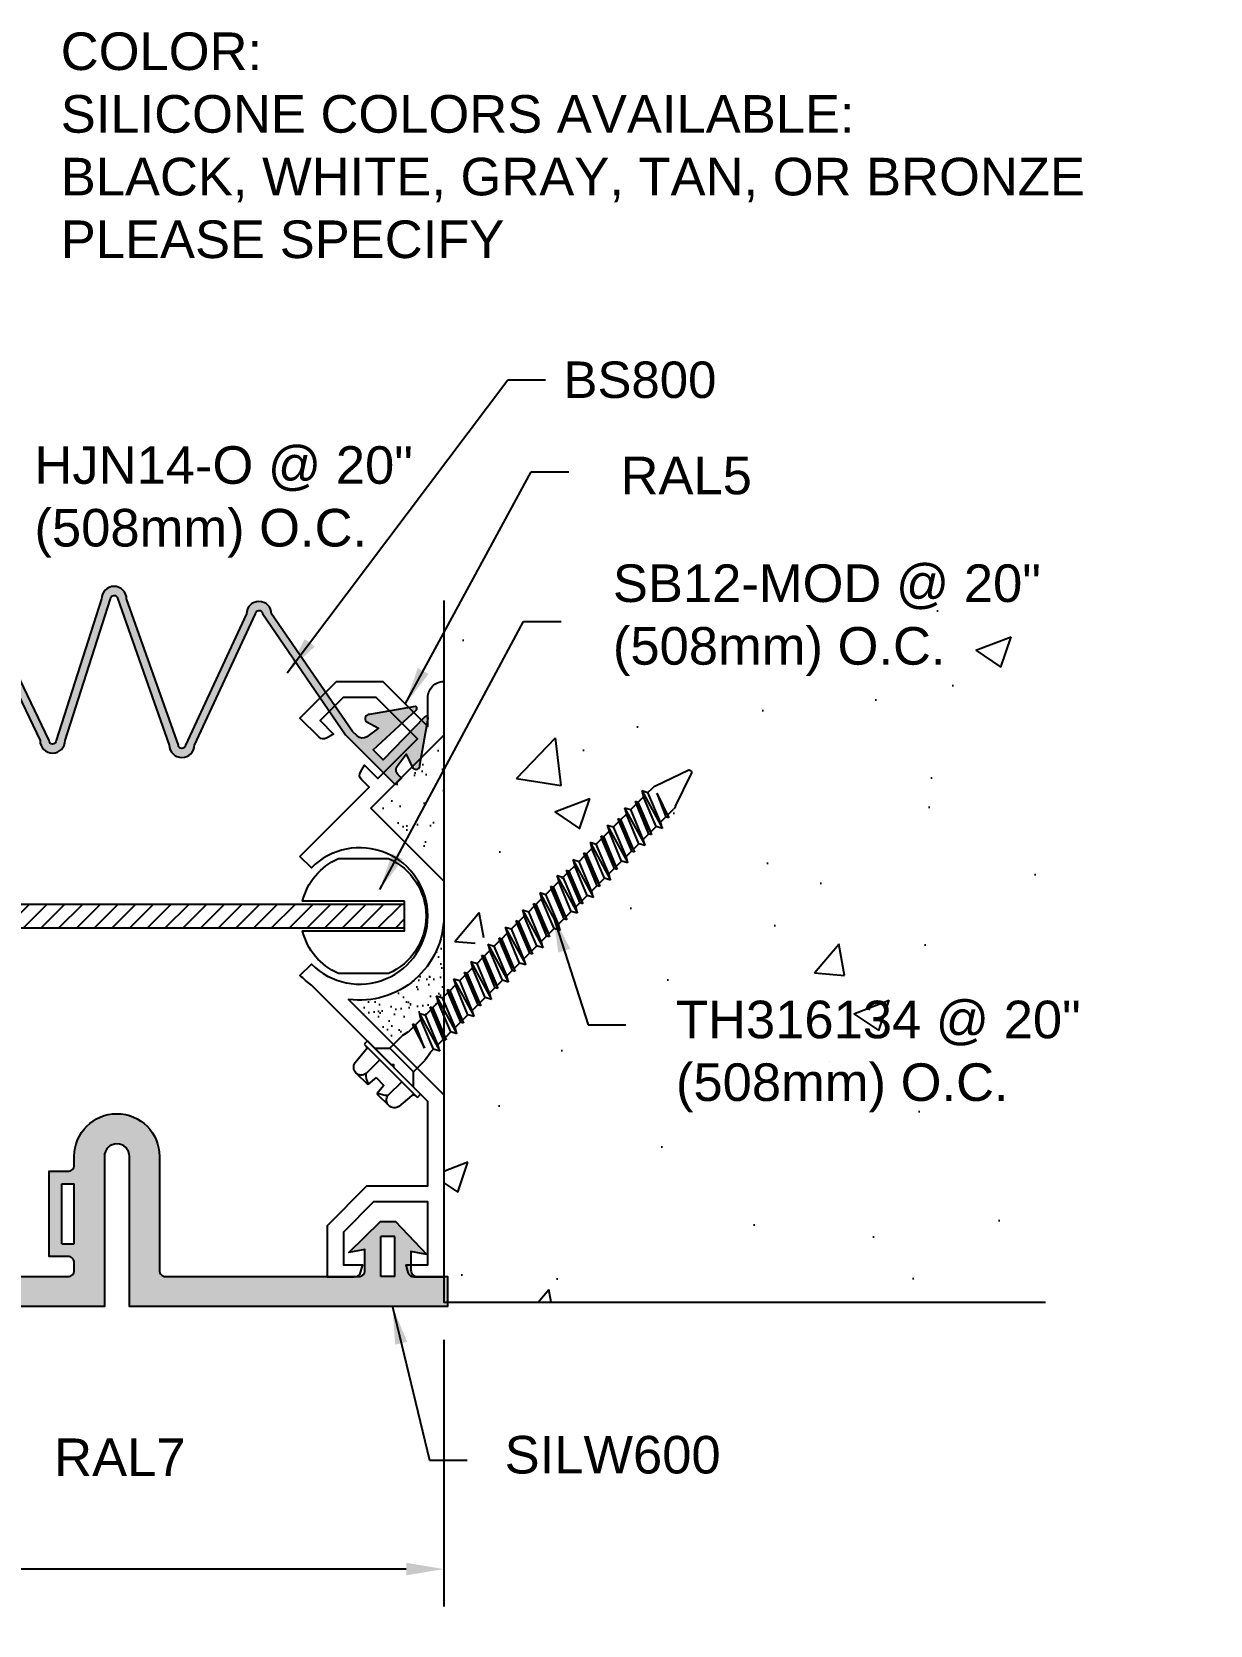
# Model space of a CAD drawing. Header units: inches. Extents: x 19.4 to 34.5, y 7.2 to 15.3.
# Drawn here: x 28.59 to 34.46, y 7.21 to 15.16 of the extents above; entities that cross this region are included whole.
import ezdxf

# ---------------------------------------------------------------- set-up
doc = ezdxf.new("R2010")
doc.units = ezdxf.units.IN
doc.header["$MEASUREMENT"] = 0
for name, color, linetype in [('Anchors', 4, 'Continuous'), ('Conditions', 1, 'Continuous'), ('Dimensions', 3, 'Continuous'), ('Fillers', 2, 'Continuous'), ('Metals', 7, 'Continuous'), ('Text', 2, 'Continuous')]:
    doc.layers.add(name, color=color, linetype=linetype)
doc.styles.add('Arial', font='arial.ttf')
doc.dimstyles.new('Arial', dxfattribs={"dimtxt": 0.1875, "dimasz": 0.1875, "dimexe": 0.1875, "dimexo": 0.1875, "dimgap": 0.1875, "dimtad": 0, "dimtih": 1, "dimtoh": 1, "dimdec": 4, "dimzin": 0, "dimdsep": 46, "dimlunit": 4, "dimtxsty": 'Arial', "dimcen": 0.1875, "dimadec": 0, "dimazin": 0, "dimtfac": 1, "dimtdec": 4, "dimtofl": 0, "dimtmove": 0, "dimatfit": 3, "dimfxl": 0, "dimfrac": 2, "dimtolj": 1, "dimtzin": 0, "dimarcsym": 0})

# ---------------------------------------------------------------- blocks, each defined once
blk = doc.blocks.new('SILW600')
h = blk.add_hatch(color=256)
h.paths.add_polyline_path([(6.4321, 4.9633), (6.4321, 5.0573), (6.5121, 5.0423), (6.3546, 5.2073), (6.2796, 5.2073), (6.1221, 5.0523), (6.2021, 5.0673), (6.2021, 4.9633, -0.414214), (6.1711, 4.9323), (5.2091, 4.9323, -0.414214), (5.1781, 4.9633), (5.1781, 5.0013, -0.414214), (5.2091, 5.0323), (5.3031, 5.0323), (5.3031, 5.4573), (5.2091, 5.4573, -0.414214), (5.1781, 5.4883), (5.1781, 5.5318, 1), (4.7531, 5.5318), (4.7531, 4.9633, -0.414214), (4.7221, 4.9323), (3.7601, 4.9323, -0.414214), (3.7291, 4.9633), (3.7291, 5.0673), (3.8091, 5.0523), (3.6516, 5.2073), (3.5766, 5.2073), (3.4191, 5.0423), (3.4991, 5.0573), (3.4991, 4.9633, -0.414214), (3.4681, 4.9323), (3.3171, 4.9323), (3.3171, 4.7823), (4.9031, 4.7823), (4.9031, 5.5318, -1), (5.0281, 5.5318), (5.0281, 4.7823), (7.6061, 4.7823), (7.6061, 5.5318, -1), (7.7311, 5.5318), (7.7311, 4.7823), (9.3171, 4.7823), (9.3171, 4.9323), (9.1661, 4.9323, -0.414214), (9.1351, 4.9633), (9.1351, 5.0573), (9.2151, 5.0423), (9.0576, 5.2073), (8.9826, 5.2073), (8.8251, 5.0523), (8.9051, 5.0673), (8.9051, 4.9633, -0.414214), (8.8741, 4.9323), (7.9121, 4.9323, -0.414214), (7.8811, 4.9633), (7.8811, 5.5318, 1), (7.4561, 5.5318), (7.4561, 5.4883, -0.414214), (7.4251, 5.4573), (7.3311, 5.4573), (7.3311, 5.0323), (7.4251, 5.0323, -0.414214), (7.4561, 5.0013), (7.4561, 4.9633, -0.414214), (7.4251, 4.9323), (6.4631, 4.9323, -0.414214)])
h.paths.add_polyline_path([(6.3521, 4.9323), (6.3521, 5.1323), (6.2821, 5.1323), (6.2821, 4.9323)], flags=17)
h.paths.add_polyline_path([(7.3936, 5.0948), (7.3936, 5.3948), (7.4561, 5.3948), (7.4561, 5.0948)], flags=16)
h.paths.add_polyline_path([(5.2406, 5.0948), (5.1781, 5.0948), (5.1781, 5.3948), (5.2406, 5.3948)], flags=16)
h.paths.add_polyline_path([(8.9851, 4.9323), (9.0551, 4.9323), (9.0551, 5.1323), (8.9851, 5.1323)], flags=17)
h.paths.add_polyline_path([(3.6491, 4.9323), (3.6491, 5.1323), (3.5791, 5.1323), (3.5791, 4.9323)], flags=17)
for p, q in [((5.1781, 5.0948), (5.1781, 5.3948)), ((5.2406, 5.3948), (5.1781, 5.3948)), ((5.2406, 5.0948), (5.2406, 5.3948)), ((7.3936, 5.0948), (7.3936, 5.3948)), ((7.3936, 5.3948), (7.4561, 5.3948)), ((7.4561, 5.0948), (7.4561, 5.3948)), ((3.5791, 4.9323), (3.5791, 5.1323)), ((3.5791, 5.1323), (3.6491, 5.1323)), ((3.6491, 4.9323), (3.6491, 5.1323)), ((5.2406, 5.0948), (5.1781, 5.0948)), ((6.2821, 4.9323), (6.2821, 5.1323)), ((6.3521, 5.1323), (6.2821, 5.1323)), ((6.3521, 4.9323), (6.3521, 5.1323)), ((7.3936, 5.0948), (7.4561, 5.0948)), ((8.9851, 4.9323), (8.9851, 5.1323)), ((9.0551, 5.1323), (8.9851, 5.1323)), ((9.0551, 4.9323), (9.0551, 5.1323)), ((3.5791, 4.9323), (3.6491, 4.9323)), ((6.3521, 4.9323), (6.2821, 4.9323)), ((9.0551, 4.9323), (8.9851, 4.9323))]:
    blk.add_line(p, q)
blk.add_lwpolyline([(3.7291, 4.9633, 0.414214), (3.7601, 4.9323), (4.7221, 4.9323, 0.414214), (4.7531, 4.9633), (4.7531, 5.5318, -1), (5.1781, 5.5318), (5.1781, 5.4883, 0.414214), (5.2091, 5.4573), (5.3031, 5.4573), (5.3031, 5.0323), (5.2091, 5.0323, 0.414214), (5.1781, 5.0013), (5.1781, 4.9633, 0.414214), (5.2091, 4.9323), (6.1711, 4.9323, 0.414214), (6.2021, 4.9633), (6.2021, 5.0673), (6.1221, 5.0523), (6.2796, 5.2073), (6.3546, 5.2073), (6.5121, 5.0423), (6.4321, 5.0573), (6.4321, 4.9633, 0.414214), (6.4631, 4.9323), (7.4251, 4.9323, 0.414214), (7.4561, 4.9633), (7.4561, 5.0013, 0.414214), (7.4251, 5.0323), (7.3311, 5.0323), (7.3311, 5.4573), (7.4251, 5.4573, 0.414214), (7.4561, 5.4883), (7.4561, 5.5318, -1), (7.8811, 5.5318), (7.8811, 4.9633, 0.414214), (7.9121, 4.9323), (8.8741, 4.9323, 0.414214), (8.9051, 4.9633), (8.9051, 5.0673), (8.8251, 5.0523), (8.9826, 5.2073), (9.0576, 5.2073), (9.2151, 5.0423), (9.1351, 5.0573), (9.1351, 4.9633, 0.414214), (9.1661, 4.9323), (9.3171, 4.9323), (9.3171, 4.7823), (7.7311, 4.7823), (7.7311, 5.5318, 1), (7.6061, 5.5318), (7.6061, 4.7823), (5.0281, 4.7823), (5.0281, 5.5318, 1), (4.9031, 5.5318), (4.9031, 4.7823), (3.3171, 4.7823), (3.3171, 4.9323), (3.4681, 4.9323, 0.414214), (3.4991, 4.9633), (3.4991, 5.0573), (3.4191, 5.0423), (3.5766, 5.2073), (3.6516, 5.2073), (3.8091, 5.0523), (3.7291, 5.0673)], format="xyb", close=True)
for p in [(5.273, 5.0323), (6.3171, 4.9323), (6.3171, 4.9323)]:
    blk.add_point(p)
blk = doc.blocks.new('Th316134')
for p, q in [((-0.0968, 1.8775), (-0.0272, 1.8775)), ((-0.0233, 1.8325), (-0.0272, 1.8775)), ((0.0232, 1.8325), (0.0272, 1.8775)), ((0.0272, 1.8775), (0.0967, 1.8775)), ((-0.1352, 1.779), (-0.129, 1.8501)), ((-0.0645, 1.7688), (-0.0645, 1.8501)), ((-0.0233, 1.8325), (0.0232, 1.8325)), ((0.0645, 1.7688), (0.0645, 1.8501)), ((0.1352, 1.779), (0.129, 1.8501)), ((-0.1568, 1.75), (-0.1568, 1.7688)), ((-0.1568, 1.7688), (0.1567, 1.7688)), ((-0.1568, 1.75), (0.1567, 1.75)), ((-0.1148, 1.75), (-0.0698, 1.705)), ((0.1148, 1.75), (0.0697, 1.705)), ((0.1567, 1.7688), (0.1567, 1.75)), ((-0.0698, 1.705), (-0.0698, 1.6379)), ((-0.0698, 1.705), (0.0697, 1.705)), ((0.0697, 1.705), (0.0697, 1.6379)), ((-0.0737, 1.5664), (0.0321, 1.6029)), ((-0.0687, 1.6283), (-0.0633, 1.6023)), ((-0.0623, 1.5726), (0.0321, 1.6029)), ((0.0321, 1.6029), (-0.0623, 1.5602)), ((0.0687, 1.6283), (0.0633, 1.6023)), ((-0.0863, 1.5156), (0.0862, 1.5664)), ((-0.0863, 1.5156), (-0.0623, 1.5285)), ((-0.0737, 1.5664), (-0.0623, 1.5726)), ((-0.0737, 1.5664), (-0.0623, 1.5602)), ((-0.0623, 1.5927), (-0.0623, 1.5726)), ((0.0623, 1.5793), (-0.0623, 1.5285)), ((-0.0623, 1.5602), (-0.0623, 1.5285)), ((0.0623, 1.5535), (-0.0623, 1.5027)), ((0.0623, 1.5927), (0.0623, 1.5793)), ((0.0862, 1.5664), (0.0623, 1.5793)), ((0.0862, 1.5664), (0.0623, 1.5535)), ((0.0623, 1.5535), (0.0623, 1.5218)), ((-0.0863, 1.5156), (-0.0623, 1.5027)), ((-0.0863, 1.4141), (0.0862, 1.4648)), ((-0.0737, 1.4648), (0.0737, 1.5156)), ((-0.0737, 1.4648), (-0.0623, 1.471)), ((-0.0737, 1.4648), (-0.0623, 1.4587)), ((-0.0623, 1.471), (0.0623, 1.5218)), ((0.0623, 1.5095), (-0.0623, 1.4587)), ((-0.0623, 1.5027), (-0.0623, 1.471)), ((0.0623, 1.4778), (-0.0623, 1.427)), ((0.0737, 1.5156), (0.0623, 1.5218)), ((0.0737, 1.5156), (0.0623, 1.5095)), ((0.0623, 1.5095), (0.0623, 1.4778)), ((0.0862, 1.4648), (0.0623, 1.4778)), ((0.0862, 1.4648), (0.0623, 1.4519)), ((-0.0863, 1.4141), (-0.0623, 1.427)), ((-0.0863, 1.4141), (-0.0623, 1.4011)), ((-0.0737, 1.3633), (0.0737, 1.4141)), ((-0.0623, 1.4587), (-0.0623, 1.427)), ((0.0623, 1.4519), (-0.0623, 1.4011)), ((-0.0623, 1.3694), (0.0623, 1.4202)), ((0.0623, 1.4079), (-0.0623, 1.3571)), ((-0.0623, 1.4011), (-0.0623, 1.3694)), ((0.0623, 1.4519), (0.0623, 1.4202)), ((0.0737, 1.4141), (0.0623, 1.4202)), ((0.0737, 1.4141), (0.0623, 1.4079)), ((0.0623, 1.4079), (0.0623, 1.3762)), ((-0.0863, 1.3125), (0.0862, 1.3633)), ((-0.0737, 1.3633), (-0.0623, 1.3694)), ((-0.0737, 1.3633), (-0.0623, 1.3571)), ((0.0623, 1.3762), (-0.0623, 1.3254)), ((-0.0623, 1.3571), (-0.0623, 1.3254)), ((0.0623, 1.3504), (-0.0623, 1.2996)), ((0.0862, 1.3633), (0.0623, 1.3762)), ((0.0862, 1.3633), (0.0623, 1.3504)), ((0.0623, 1.3504), (0.0623, 1.3187)), ((-0.0863, 1.3125), (-0.0623, 1.3254)), ((-0.0863, 1.3125), (-0.0623, 1.2996)), ((-0.0737, 1.2617), (0.0737, 1.3125)), ((-0.0737, 1.2617), (-0.0623, 1.2679)), ((-0.0623, 1.2679), (0.0623, 1.3187)), ((0.0623, 1.3063), (-0.0623, 1.2556)), ((-0.0623, 1.2996), (-0.0623, 1.2679)), ((0.0623, 1.2746), (-0.0623, 1.2239)), ((0.0737, 1.3125), (0.0623, 1.3187)), ((0.0737, 1.3125), (0.0623, 1.3063)), ((0.0623, 1.3063), (0.0623, 1.2746)), ((0.0862, 1.2617), (0.0623, 1.2746)), ((-0.0863, 1.2109), (0.0862, 1.2617)), ((-0.0863, 1.2109), (-0.0623, 1.2239)), ((-0.0863, 1.2109), (-0.0623, 1.198)), ((-0.0737, 1.2617), (-0.0623, 1.2556)), ((-0.0737, 1.1602), (0.0737, 1.2109)), ((-0.0623, 1.2556), (-0.0623, 1.2239)), ((0.0623, 1.2488), (-0.0623, 1.198)), ((-0.0623, 1.1663), (0.0623, 1.2171)), ((0.0623, 1.2048), (-0.0623, 1.154)), ((-0.0623, 1.198), (-0.0623, 1.1663)), ((0.0862, 1.2617), (0.0623, 1.2488)), ((0.0623, 1.2488), (0.0623, 1.2171)), ((0.0737, 1.2109), (0.0623, 1.2171)), ((0.0737, 1.2109), (0.0623, 1.2048)), ((0.0623, 1.2048), (0.0623, 1.1731)), ((-0.0863, 1.1094), (0.0862, 1.1602)), ((-0.0737, 1.1602), (-0.0623, 1.1663)), ((-0.0737, 1.1602), (-0.0623, 1.154)), ((0.0623, 1.1731), (-0.0623, 1.1223)), ((-0.0623, 1.154), (-0.0623, 1.1223)), ((0.0623, 1.1472), (-0.0623, 1.0965)), ((0.0862, 1.1602), (0.0623, 1.1731)), ((0.0862, 1.1602), (0.0623, 1.1472)), ((0.0623, 1.1472), (0.0623, 1.1155)), ((-0.0863, 1.1094), (-0.0623, 1.1223)), ((-0.0863, 1.1094), (-0.0623, 1.0965)), ((-0.0737, 1.0586), (0.0737, 1.1094)), ((-0.0737, 1.0586), (-0.0623, 1.0648)), ((-0.0623, 1.0648), (0.0623, 1.1155)), ((0.0623, 1.1032), (-0.0623, 1.0524)), ((-0.0623, 1.0965), (-0.0623, 1.0648)), ((0.0623, 1.0715), (-0.0623, 1.0207)), ((0.0737, 1.1094), (0.0623, 1.1155)), ((0.0737, 1.1094), (0.0623, 1.1032)), ((0.0623, 1.1032), (0.0623, 1.0715)), ((0.0862, 1.0586), (0.0623, 1.0715)), ((-0.0863, 1.0078), (0.0862, 1.0586)), ((-0.0863, 1.0078), (-0.0623, 1.0207)), ((-0.0863, 1.0078), (-0.0623, 0.9949)), ((-0.0737, 1.0586), (-0.0623, 1.0524)), ((-0.0737, 0.957), (0.0737, 1.0078)), ((-0.0623, 1.0524), (-0.0623, 1.0207)), ((0.0623, 1.0457), (-0.0623, 0.9949)), ((-0.0623, 0.9632), (0.0623, 1.014)), ((0.0623, 1.0016), (-0.0623, 0.9509)), ((0.0862, 1.0586), (0.0623, 1.0457)), ((0.0623, 1.0457), (0.0623, 1.014)), ((0.0737, 1.0078), (0.0623, 1.014)), ((0.0737, 1.0078), (0.0623, 1.0016)), ((0.0623, 1.0016), (0.0623, 0.97)), ((-0.0863, 0.9063), (0.0862, 0.957)), ((-0.0737, 0.957), (-0.0623, 0.9632)), ((-0.0737, 0.957), (-0.0623, 0.9509)), ((-0.0623, 0.9949), (-0.0623, 0.9632)), ((0.0623, 0.97), (-0.0623, 0.9192)), ((-0.0623, 0.9509), (-0.0623, 0.9192)), ((0.0623, 0.9441), (-0.0623, 0.8933)), ((0.0862, 0.957), (0.0623, 0.97)), ((0.0862, 0.957), (0.0623, 0.9441)), ((0.0623, 0.9441), (0.0623, 0.9124)), ((-0.0863, 0.9063), (-0.0623, 0.9192)), ((-0.0863, 0.9063), (-0.0623, 0.8933)), ((-0.0737, 0.8555), (0.0737, 0.9063)), ((-0.0623, 0.8616), (0.0623, 0.9124)), ((0.0623, 0.9001), (-0.0623, 0.8493)), ((-0.0623, 0.8933), (-0.0623, 0.8616)), ((0.0623, 0.8684), (-0.0623, 0.8176)), ((0.0737, 0.9063), (0.0623, 0.9124)), ((0.0737, 0.9063), (0.0623, 0.9001)), ((0.0623, 0.9001), (0.0623, 0.8684)), ((0.0862, 0.8555), (0.0623, 0.8684)), ((-0.0863, 0.8047), (0.0862, 0.8555)), ((-0.0863, 0.8047), (-0.0623, 0.8176)), ((-0.0863, 0.8047), (-0.0623, 0.7918)), ((-0.0737, 0.8555), (-0.0623, 0.8616)), ((-0.0737, 0.8555), (-0.0623, 0.8493)), ((-0.0737, 0.7539), (0.0737, 0.8047)), ((-0.0623, 0.8493), (-0.0623, 0.8176)), ((0.0623, 0.8425), (-0.0623, 0.7918)), ((-0.0623, 0.7601), (0.0623, 0.8109)), ((0.0623, 0.7985), (-0.0623, 0.7477)), ((0.0862, 0.8555), (0.0623, 0.8425)), ((0.0623, 0.8425), (0.0623, 0.8109)), ((0.0737, 0.8047), (0.0623, 0.8109)), ((0.0737, 0.8047), (0.0623, 0.7985)), ((0.0623, 0.7985), (0.0623, 0.7668)), ((-0.0863, 0.7031), (0.0862, 0.7539)), ((-0.0737, 0.7539), (-0.0623, 0.7601)), ((-0.0737, 0.7539), (-0.0623, 0.7477)), ((-0.0623, 0.7918), (-0.0623, 0.7601)), ((0.0623, 0.7668), (-0.0623, 0.716)), ((-0.0623, 0.7477), (-0.0623, 0.716)), ((0.0623, 0.741), (-0.0623, 0.6902)), ((0.0862, 0.7539), (0.0623, 0.7668)), ((0.0862, 0.7539), (0.0623, 0.741)), ((0.0623, 0.7488), (0.0623, 0.7171)), ((-0.0863, 0.7031), (-0.0623, 0.716)), ((-0.0863, 0.7031), (-0.0623, 0.6902)), ((-0.0737, 0.6602), (0.0737, 0.7109)), ((-0.0737, 0.6602), (-0.0623, 0.6663)), ((-0.0623, 0.6663), (0.0623, 0.7171)), ((0.0623, 0.7048), (-0.0623, 0.654)), ((-0.0623, 0.698), (-0.0623, 0.6663)), ((0.0623, 0.6731), (-0.0623, 0.6223)), ((0.0737, 0.7109), (0.0623, 0.7171)), ((0.0737, 0.7109), (0.0623, 0.7048)), ((0.0623, 0.7048), (0.0623, 0.6731)), ((0.0862, 0.6602), (0.0623, 0.6731)), ((-0.0863, 0.6094), (0.0862, 0.6602)), ((-0.0863, 0.6094), (-0.0623, 0.6223)), ((-0.0863, 0.6094), (-0.0623, 0.5965)), ((-0.0737, 0.6602), (-0.0623, 0.654)), ((-0.0737, 0.5586), (0.0737, 0.6094)), ((-0.0623, 0.654), (-0.0623, 0.6223)), ((0.0623, 0.6472), (-0.0623, 0.5965)), ((-0.0623, 0.5648), (0.0623, 0.6155)), ((0.0623, 0.6032), (-0.0623, 0.5524)), ((0.0862, 0.6602), (0.0623, 0.6472)), ((0.0623, 0.6472), (0.0623, 0.6155)), ((0.0737, 0.6094), (0.0623, 0.6155)), ((0.0737, 0.6094), (0.0623, 0.6032)), ((0.0623, 0.6032), (0.0623, 0.5715)), ((-0.0863, 0.5078), (0.0862, 0.5586)), ((-0.0737, 0.5586), (-0.0623, 0.5648)), ((-0.0737, 0.5586), (-0.0623, 0.5524)), ((-0.0623, 0.5965), (-0.0623, 0.5648)), ((0.0623, 0.5715), (-0.0623, 0.5207)), ((-0.0623, 0.5524), (-0.0623, 0.5207)), ((0.0623, 0.5457), (-0.0623, 0.4949)), ((0.0862, 0.5586), (0.0623, 0.5715)), ((0.0862, 0.5586), (0.0623, 0.5457)), ((0.0623, 0.5457), (0.0623, 0.514)), ((-0.0863, 0.5078), (-0.0623, 0.5207)), ((-0.0863, 0.5078), (-0.0623, 0.4949)), ((-0.0737, 0.457), (0.0737, 0.5078)), ((-0.0623, 0.4632), (0.0623, 0.514)), ((0.0623, 0.5016), (-0.0623, 0.4509)), ((-0.0623, 0.4949), (-0.0623, 0.4632)), ((0.0623, 0.47), (-0.0623, 0.4192)), ((0.0737, 0.5078), (0.0623, 0.514)), ((0.0737, 0.5078), (0.0623, 0.5016)), ((0.0623, 0.5016), (0.0623, 0.47)), ((0.0862, 0.457), (0.0623, 0.47)), ((-0.0863, 0.4063), (0.0862, 0.457)), ((-0.0863, 0.4063), (-0.0623, 0.4192)), ((-0.0863, 0.4063), (-0.0623, 0.3933)), ((-0.0737, 0.457), (-0.0623, 0.4632)), ((-0.0737, 0.457), (-0.0623, 0.4509)), ((-0.0737, 0.3555), (0.0737, 0.4063)), ((-0.0623, 0.4509), (-0.0623, 0.4192)), ((0.0623, 0.4441), (-0.0623, 0.3933)), ((-0.0623, 0.3616), (0.0623, 0.4124)), ((0.0623, 0.4001), (-0.0623, 0.3493)), ((0.0862, 0.457), (0.0623, 0.4441)), ((0.0623, 0.4441), (0.0623, 0.4124)), ((0.0737, 0.4063), (0.0623, 0.4124)), ((0.0737, 0.4063), (0.0623, 0.4001)), ((0.0623, 0.4001), (0.0623, 0.3684)), ((-0.0863, 0.3047), (0.0862, 0.3555)), ((-0.0737, 0.3555), (-0.0623, 0.3616)), ((-0.0737, 0.3555), (-0.0623, 0.3493)), ((-0.0623, 0.3933), (-0.0623, 0.3616)), ((0.0623, 0.3684), (-0.0623, 0.3176)), ((-0.0623, 0.3493), (-0.0623, 0.3176)), ((0.0623, 0.3425), (-0.0623, 0.2918)), ((0.0862, 0.3555), (0.0623, 0.3684)), ((0.0862, 0.3555), (0.0623, 0.3425)), ((0.0623, 0.3425), (0.0623, 0.3109)), ((-0.0863, 0.3047), (-0.0623, 0.3176)), ((-0.0863, 0.3047), (-0.0623, 0.2918)), ((-0.0737, 0.2539), (0.0737, 0.3047)), ((-0.0623, 0.2601), (0.0623, 0.3109)), ((0.0623, 0.2985), (-0.0623, 0.2477)), ((-0.0623, 0.2918), (-0.0623, 0.2601)), ((0.0623, 0.2668), (-0.0623, 0.216)), ((0.0737, 0.3047), (0.0623, 0.3109)), ((0.0737, 0.3047), (0.0623, 0.2985)), ((0.0623, 0.2985), (0.0623, 0.2668)), ((0.0862, 0.2539), (0.0623, 0.2668)), ((-0.0863, 0.2031), (0.0862, 0.2539)), ((-0.0863, 0.2031), (-0.0623, 0.216)), ((-0.0863, 0.2031), (-0.0623, 0.1902)), ((-0.0737, 0.2539), (-0.0623, 0.2601)), ((-0.0737, 0.2539), (-0.0623, 0.2477)), ((-0.0623, 0.2477), (-0.0623, 0.216)), ((0.0623, 0.241), (-0.0623, 0.1902)), ((-0.0335, 0.1662), (0.0623, 0.2093)), ((-0.0335, 0.1662), (0.0737, 0.2031)), ((0.0862, 0.2539), (0.0623, 0.241)), ((0.0623, 0.241), (0.0623, 0.2093)), ((0.0737, 0.2031), (0.0623, 0.2093)), ((0.0737, 0.2031), (0.0623, 0.197)), ((-0.0623, 0.1902), (-0.0623, 0.1643)), ((-0.0596, 0.149), (-0.0096, 0.0062)), ((0.0623, 0.197), (-0.0335, 0.1662)), ((0.0596, 0.149), (0.0096, 0.0062)), ((0.0623, 0.197), (0.0623, 0.1643))]:
    blk.add_line(p, q)
for centre, radius, start, end in [((-0.0968, 1.8448), 0.0327, 9.28497, 170.71503), ((0, 1.7879), 0.0896, 107.42152, 136.04074), ((0, 1.7879), 0.0896, 43.95926, 72.57848), ((0.0967, 1.8448), 0.0327, 9.28497, 170.71503), ((-0.1464, 1.78), 0.0112, 270, 355), ((0.1464, 1.78), 0.0112, 185, 270), ((-0.0233, 1.6379), 0.0465, 180, 191.9357), ((-0.1088, 1.5927), 0.0465, 0, 11.9357), ((0.1088, 1.5927), 0.0465, 168.0643, 180), ((0.0232, 1.6379), 0.0465, 348.0643, 0), ((-0.0158, 0.1643), 0.0465, 180, 199.30575), ((0.0158, 0.1643), 0.0465, 340.69425, 0), ((0, 0.0106), 0.0106, 204.10008, 335.89992)]:
    blk.add_arc(centre, radius, start, end)
blk = doc.blocks.new('*D13')
at = {"layer": 'Defpoints', "color": 0}
for p in [(24.643, 8.8248), (30.643, 8.8248), (24.643, 7.4944)]:
    blk.add_point(p, dxfattribs=at)
at = {"layer": 'Dimensions', "color": 0, "lineweight": -2}
for p, q in [((24.643, 8.6373), (24.643, 7.3069)), ((30.643, 8.6373), (30.643, 7.3069)), ((24.8305, 7.4944), (26.9182, 7.4944)), ((30.4555, 7.4944), (28.3679, 7.4944))]:
    blk.add_line(p, q, dxfattribs=at)
at = {"layer": 'Dimensions', "color": 0}
for points in [[(24.8305, 7.5256), (24.8305, 7.4631), (24.643, 7.4944)], [(30.4555, 7.5256), (30.4555, 7.4631), (30.643, 7.4944)]]:
    blk.add_solid(points, dxfattribs=at)
at = {"layer": 'Dimensions', "color": 0, "insert": (27.643, 7.4944), "char_height": 0.1875, "attachment_point": 5, "style": 'Arial'}
blk.add_mtext('\\A1;6"\\P [152mm]', dxfattribs=at)
blk = doc.blocks.new('RAL5')
blk.add_lwpolyline([(0.7175, 2.0978), (0.3724, 2.4429), (0.411, 2.4815, 0.339454), (0.416, 2.5189), (0.3958, 2.5539), (0.3286, 2.4867), (0.1314, 2.6839), (0.3376, 2.89), (0.5023, 2.89), (0.6171, 2.7752), (0.5499, 2.708), (0.5849, 2.6878, 0.339454), (0.6223, 2.6928), (0.7175, 2.788), (0.5355, 2.97), (0.3044, 2.97), (0.08, 2.7456), (0.08, 2.8905, 0.414214), (0.0005, 2.97), (0, 2.97), (0, 2.7022), (0.3634, 2.3388), (0, 1.9755), (0, 1.7977, 0.450829), (0.4753, 1.385), (0, 0.9098), (0, 0), (0.1476, 0, 0.339454), (0.1775, 0.023), (0.188, 0.062), (0.08, 0.062), (0.08, 0.375), (0.3503, 0.375), (0.501, 0.2243), (0.501, 0.062), (0.406, 0.062), (0.4165, 0.023, 0.339454), (0.4464, 0), (0.581, 0), (0.581, 0.2575), (0.3835, 0.455), (0.08, 0.455), (0.08, 0.8766), (0.2486, 1.0452), (0.2486, 1.0594), (0.2628, 1.0594), (0.6603, 1.4569, 0.044547), (0.7175, 1.5049), (0.6608, 1.5614, -2.420133), (0.6608, 2.0414), (0.7175, 2.0978)], format="xyb")
blk = doc.blocks.new('SB12')
h = blk.add_hatch()
h.set_pattern_fill('ANSI31', color=256, scale=0.5, style=0)
h.paths.add_polyline_path([(4.0046, 6.7681), (4.0046, 6.6481), (5.7388, 6.6481), (5.7388, 6.6781), (5.7676, 6.6972), (5.71, 6.719), (5.7388, 6.7381), (5.7388, 6.7681)])
h.paths.add_polyline_path([(5.8088, 6.7681), (5.8088, 6.7381), (5.78, 6.719), (5.8376, 6.6972), (5.8088, 6.6781), (5.8088, 6.6481), (6.8258, 6.6481), (6.8258, 6.6781), (6.8546, 6.6972), (6.797, 6.719), (6.8258, 6.7381), (6.8258, 6.7681)])
h.paths.add_polyline_path([(6.8958, 6.7681), (6.8958, 6.7381), (6.867, 6.719), (6.9246, 6.6972), (6.8958, 6.6781), (6.8958, 6.6481), (9.1208, 6.6481), (9.1208, 6.7681)])
for p, q in [((5.7388, 6.8381), (5.7388, 6.7381)), ((5.8088, 6.8381), (5.8088, 6.7381)), ((6.8258, 6.8381), (6.8258, 6.7381)), ((6.8958, 6.8381), (6.8958, 6.7381)), ((5.7388, 6.7381), (5.71, 6.719)), ((5.7676, 6.6972), (5.71, 6.719)), ((5.7388, 6.6781), (5.7676, 6.6972)), ((5.7388, 6.6781), (5.7388, 6.5781)), ((5.8088, 6.7381), (5.78, 6.719)), ((5.8376, 6.6972), (5.78, 6.719)), ((5.8088, 6.6781), (5.8376, 6.6972)), ((5.8088, 6.6781), (5.8088, 6.5781)), ((6.8258, 6.7381), (6.797, 6.719)), ((6.8546, 6.6972), (6.797, 6.719)), ((6.8258, 6.6781), (6.8546, 6.6972)), ((6.8258, 6.6781), (6.8258, 6.5781)), ((6.8958, 6.7381), (6.867, 6.719)), ((6.9246, 6.6972), (6.867, 6.719)), ((6.8958, 6.6781), (6.9246, 6.6972)), ((6.8958, 6.6781), (6.8958, 6.5781))]:
    blk.add_line(p, q)
for points in [[(4.0456, 6.7824, 0.233897), (3.8671, 6.9945), (3.6171, 6.9945, 0.654654), (3.6171, 6.4217), (3.8671, 6.4217, 0.233897), (4.0456, 6.6337), (4.0046, 6.6481), (4.0046, 6.7681)], [(9.1208, 6.7824), (8.6126, 6.7824, -0.233897), (8.7911, 6.9945), (9.0411, 6.9945, -0.654654), (9.0411, 6.4217), (8.7911, 6.4217, -0.233897), (8.6126, 6.6337), (9.1208, 6.6337)]]:
    blk.add_lwpolyline(points, format="xyb", close=True)
for points in [[(4.0046, 6.7681), (5.7388, 6.7681)], [(5.8088, 6.7681), (6.8258, 6.7681)], [(6.8958, 6.7681), (9.1208, 6.7681)], [(5.7388, 6.6481), (4.0046, 6.6481)], [(6.8258, 6.6481), (5.8088, 6.6481)], [(9.1208, 6.6481), (6.8958, 6.6481)]]:
    blk.add_lwpolyline(points)
blk = doc.blocks.new('bs800')
at = {"layer": 'Text'}
blk.add_hatch(color=256, dxfattribs=at).paths.add_polyline_path([(5.8716, 6.4417, 1), (5.9966, 6.4417), (6.2996, 7.2181, -1), (6.3346, 7.2181), (6.5468, 6.4439, 1), (6.6718, 6.4439), (6.8245, 7.2181, -1), (6.8595, 7.2181), (7.2007, 6.5052, 1), (7.3257, 6.5052), (7.5526, 7.2117, -0.91191), (7.5875, 7.2147), (7.8455, 6.483, 1), (7.9705, 6.483), (8.2752, 7.1366, -0.91191), (8.3101, 7.1396), (8.7242, 6.5341), (8.9716, 6.2857), (9.0034, 6.3175), (8.99, 6.3309, -0.379282), (8.9812, 6.378), (9.0265, 6.4379), (9.0606, 6.3675, 0.684825), (9.0948, 6.3826), (9.1363, 6.6165, 0.67662), (9.1192, 6.6238), (8.9115, 6.4094), (8.862, 6.4589), (9.0777, 6.6587, 0.637589), (9.0715, 6.6758), (8.8435, 6.6349, 0.699658), (8.8276, 6.6008), (8.8888, 6.5666), (8.8333, 6.5259, -0.38065), (8.7827, 6.5288), (8.7598, 6.55), (8.3552, 7.1366, 1), (8.2302, 7.1366), (7.9255, 6.483, -1), (7.8905, 6.483), (7.6326, 7.2117, 1), (7.5076, 7.2117), (7.2807, 6.5052, -1), (7.2457, 6.5052), (6.9045, 7.2181, 1), (6.7795, 7.2181), (6.6268, 6.4439, -1), (6.5918, 6.4439), (6.3796, 7.2181, 1), (6.2546, 7.2181), (5.9516, 6.4417, -1), (5.9166, 6.4417), (5.7024, 7.2307, 1), (5.5774, 7.2307), (5.3921, 6.5306, -1), (5.3571, 6.5306), (5.0696, 7.1381, 1), (4.9446, 7.1381), (4.6874, 6.5178, -1), (4.6524, 6.5178), (4.3554, 6.9638, 1), (4.2304, 6.9638), (3.8921, 6.5714), (3.8403, 6.5195, -0.414214), (3.7964, 6.5195), (3.7388, 6.5618), (3.8044, 6.6014, 0.699658), (3.7885, 6.6355), (3.5568, 6.6783, 0.637589), (3.5506, 6.6612), (3.7663, 6.4455), (3.7168, 6.396), (3.5091, 6.6104, 0.67662), (3.4921, 6.6031), (3.5365, 6.3837, 0.684825), (3.5706, 6.3687), (3.6019, 6.4245), (3.6471, 6.3646, -0.379282), (3.6383, 6.3176), (3.6249, 6.3041), (3.6567, 6.2723), (4.0637, 6.6938), (4.2755, 6.9669, -0.91191), (4.3104, 6.9638), (4.6074, 6.5178, 1), (4.7324, 6.5178), (4.9897, 7.1411, -0.91191), (5.0246, 7.1381), (5.3121, 6.5306, 1), (5.4371, 6.5306), (5.6224, 7.2307, -1), (5.6574, 7.2307)])
at = {"layer": 'Fillers'}
blk.add_lwpolyline([(5.9516, 6.4417, -1), (5.9166, 6.4417), (5.7024, 7.2307, 1), (5.5774, 7.2307), (5.3921, 6.5306, -1), (5.3571, 6.5306), (5.0696, 7.1381, 1), (4.9446, 7.1381), (4.6874, 6.5178, -1), (4.6524, 6.5178), (4.3554, 6.9638, 1), (4.2304, 6.9638), (3.8921, 6.5714), (3.8403, 6.5195, -0.414214), (3.7964, 6.5195), (3.7388, 6.5618), (3.8044, 6.6014, 0.699658), (3.7885, 6.6355), (3.5568, 6.6783, 0.637589), (3.5506, 6.6612), (3.7663, 6.4455), (3.7168, 6.396), (3.5091, 6.6104, 0.67662), (3.4921, 6.6031), (3.5365, 6.3837, 0.684825), (3.5706, 6.3687), (3.6019, 6.4245), (3.6471, 6.3646, -0.379282), (3.6383, 6.3176), (3.6249, 6.3041), (3.6567, 6.2723), (4.0637, 6.6938), (4.2755, 6.9669, -0.91191), (4.3104, 6.9638), (4.6074, 6.5178, 1), (4.7324, 6.5178), (4.9897, 7.1411, -0.91191), (5.0246, 7.1381), (5.3121, 6.5306, 1), (5.4371, 6.5306), (5.6224, 7.2307, -1), (5.6574, 7.2307), (5.8716, 6.4417, 1), (5.9966, 6.4417), (6.2996, 7.2181, -1), (6.3346, 7.2181), (6.5468, 6.4439, 1), (6.6718, 6.4439), (6.8245, 7.2181, -1), (6.8595, 7.2181), (7.2007, 6.5052, 1), (7.3257, 6.5052), (7.5526, 7.2117, -0.91191), (7.5875, 7.2147), (7.8455, 6.483, 1), (7.9705, 6.483), (8.2752, 7.1366, -0.91191), (8.3101, 7.1396), (8.7242, 6.5341), (8.9716, 6.2857), (9.0034, 6.3175), (8.99, 6.3309, -0.379282), (8.9812, 6.378), (9.0265, 6.4379), (9.0606, 6.3675, 0.684825), (9.0948, 6.3826), (9.1363, 6.6165, 0.67662), (9.1192, 6.6238), (8.9115, 6.4094), (8.862, 6.4589), (9.0777, 6.6587, 0.637589), (9.0715, 6.6758), (8.8435, 6.6349, 0.699658), (8.8276, 6.6008), (8.8888, 6.5666), (8.8311, 6.5243, -0.360218), (8.7827, 6.5288), (8.7598, 6.55), (8.3552, 7.1366, 1), (8.2302, 7.1366), (7.9255, 6.483, -1), (7.8905, 6.483), (7.6326, 7.2117, 1), (7.5076, 7.2117), (7.2807, 6.5052, -1), (7.2457, 6.5052), (6.9045, 7.2181, 1), (6.7795, 7.2181), (6.6268, 6.4439, -1), (6.5918, 6.4439), (6.3796, 7.2181, 1), (6.2546, 7.2181)], format="xyb", close=True, dxfattribs=at)

msp = doc.modelspace()

# ---------------------------------------------------------------- hatches: boundary and pattern name
at = {"layer": 'Conditions'}
h = msp.add_hatch(dxfattribs=at)
h.set_pattern_fill('AR-CONC', color=256, scale=0.25, style=0)
h.set_pattern_definition([(50, (21.326, 4.0425), (1.79315, -0.15688), [0.1875, -2.0625]), (355, (21.326, 4.0425), (-0.34688, 1.88048), [0.15, -1.65]), (100.451, (21.4754, 4.0295), (1.44627, 1.7236), [0.15935, -1.75286]), (46.184, (21.326, 4.5425), (2.6681, -0.4138), [0.28125, -3.09375]), (96.636, (21.5483, 4.508), (2.33666, 2.4353), [0.23903, -2.6293]), (351.184, (21.326, 4.5425), (2.33665, 2.4353), [0.225, -2.475]), (21, (21.576, 4.4175), (1.49227, -1.00655), [0.1875, -2.0625]), (326, (21.576, 4.4175), (0.60829, 1.81288), [0.15, -1.65]), (71.451, (21.7003, 4.3336), (2.10056, 0.80633), [0.15935, -1.75286]), (37.5, (21.3259, 4.0425), (0.0304, 0.832235), [0, -1.63, 0, -1.675, 0, -1.65625]), (7.5, (21.3259, 4.0425), (0.657674, 0.98603), [0, -0.955, 0, -1.5925, 0, -0.63125]), (327.5, (20.7684, 4.0425), (1.334556, -0.056387), [0, -0.625, 0, -1.95, 0, -2.5875]), (317.5, (20.5184, 4.0425), (1.457965, 0.25026), [0, -0.8125, 0, -1.295, 0, -1.8375])])
h.paths.add_polyline_path([(33.64303, 12.32479), (30.64303, 12.32479), (30.64303, 10.45593), (30.65278, 10.45301), (30.67958, 10.47981), (30.67511, 10.49471), (30.69001, 10.49024), (30.71681, 10.51705), (30.70745, 10.54828), (30.73868, 10.53891), (30.76549, 10.56572), (30.76102, 10.58061), (30.77591, 10.57614), (30.80272, 10.60295), (30.79335, 10.63418), (30.82458, 10.62481), (30.85139, 10.65162), (30.84692, 10.66651), (30.86182, 10.66205), (30.88862, 10.68885), (30.87925, 10.72008), (30.91049, 10.71072), (30.93729, 10.73752), (30.93283, 10.75242), (30.94772, 10.74795), (30.97453, 10.77476), (30.96516, 10.80599), (30.99639, 10.79662), (31.0232, 10.82343), (31.01873, 10.83832), (31.03362, 10.83385), (31.06043, 10.86066), (31.05106, 10.89189), (31.08229, 10.88252), (31.1091, 10.90933), (31.10463, 10.92422), (31.11953, 10.91976), (31.14633, 10.94656), (31.13697, 10.9778), (31.1682, 10.96843), (31.1884, 10.98863), (31.18393, 11.00352), (31.19882, 10.99905), (31.22563, 11.02586), (31.21626, 11.05709), (31.24749, 11.04772), (31.2743, 11.07453), (31.26983, 11.08942), (31.28473, 11.08496), (31.31153, 11.11176), (31.30217, 11.143), (31.3334, 11.13363), (31.3602, 11.16043), (31.35574, 11.17533), (31.37063, 11.17086), (31.39744, 11.19767), (31.38807, 11.2289), (31.4193, 11.21953), (31.44611, 11.24634), (31.44164, 11.26123), (31.45653, 11.25676), (31.48334, 11.28357), (31.47397, 11.3148), (31.5052, 11.30544), (31.53201, 11.33224), (31.52754, 11.34713), (31.54244, 11.34267), (31.56924, 11.36947), (31.55988, 11.40071), (31.59111, 11.39134), (31.61298, 11.41321, -0.084437), (31.6282, 11.424), (31.78929, 11.50152, -0.7741233), (31.80659, 11.48422), (31.72908, 11.32312, -0.084437), (31.71829, 11.30791), (31.69069, 11.28031), (31.69516, 11.26542), (31.68027, 11.26989), (31.65346, 11.24308), (31.66283, 11.21185), (31.6316, 11.22122), (31.60479, 11.19441), (31.60926, 11.17952), (31.59436, 11.18399), (31.56756, 11.15718), (31.57693, 11.12595), (31.54569, 11.13531), (31.51889, 11.10851), (31.52335, 11.09361), (31.50846, 11.09808), (31.48165, 11.07127), (31.49102, 11.04004), (31.45979, 11.04941), (31.43298, 11.0226), (31.43745, 11.00771), (31.42256, 11.01218), (31.39575, 10.98537), (31.40512, 10.95414), (31.37389, 10.96351), (31.34708, 10.9367), (31.35155, 10.92181), (31.33665, 10.92627), (31.30985, 10.89947), (31.31921, 10.86824), (31.28798, 10.8776), (31.26118, 10.8508), (31.26564, 10.8359), (31.25075, 10.84037), (31.23055, 10.82017), (31.23992, 10.78894), (31.20869, 10.79831), (31.18188, 10.7715), (31.18635, 10.75661), (31.17145, 10.76107), (31.14465, 10.73427), (31.15401, 10.70304), (31.12278, 10.7124), (31.09598, 10.6856), (31.10044, 10.6707), (31.08555, 10.67517), (31.05874, 10.64836), (31.06811, 10.61713), (31.03688, 10.6265), (31.01007, 10.59969), (31.01454, 10.5848), (30.99965, 10.58927), (30.97284, 10.56246), (30.98221, 10.53123), (30.95098, 10.5406), (30.92417, 10.51379), (30.92864, 10.4989), (30.91374, 10.50336), (30.88694, 10.47656), (30.8963, 10.44532), (30.86507, 10.45469), (30.83826, 10.42789), (30.84273, 10.41299), (30.82784, 10.41746), (30.80103, 10.39065), (30.8104, 10.35942), (30.77917, 10.36879), (30.75236, 10.34198), (30.75683, 10.32709), (30.74193, 10.33156), (30.71513, 10.30475), (30.7245, 10.27352), (30.69326, 10.28288), (30.66646, 10.25608), (30.67092, 10.24118), (30.65603, 10.24565), (30.64303, 10.23265), (30.64303, 8.82479), (33.64303, 8.82479)])
h.paths.add_polyline_path([(31.74009, 10.38923), (34.46483, 10.38923), (34.46483, 9.54125), (31.74009, 9.54125)], flags=9)
h = msp.add_hatch(dxfattribs=at)
h.set_pattern_fill('AR-SAND', color=256, scale=0.1, style=0)
h.set_pattern_definition([(37.5, (21.32593, 4.04253), (-0.0062993, 0.1926824), [0, -0.152, 0, -0.17, 0, -0.1625]), (7.5, (21.32593, 4.04253), (0.1769777, 0.2822146), [0, -0.082, 0, -0.137, 0, -0.0525]), (327.5, (21.20293, 4.04253), (0.3114142, 0.000566), [0, -0.05, 0, -0.18, 0, -0.235]), (317.5, (21.20293, 4.04253), (0.3006127, 0.0877676), [0, -0.025, 0, -0.118, 0, -0.135])])
h.paths.add_polyline_path([(30.64303, 11.65197), (30.27967, 11.28861), (30.64303, 10.92525)])
h = msp.add_hatch(dxfattribs=at)
h.set_pattern_fill('AR-SAND', color=256, scale=0.05, style=0)
h.set_pattern_definition([(37.5, (21.32593, 4.04253), (-0.00314967, 0.0963412), [0, -0.076, 0, -0.085, 0, -0.08125]), (7.5, (21.32593, 4.04253), (0.0884888, 0.1411073), [0, -0.041, 0, -0.0685, 0, -0.02625]), (327.5, (21.26443, 4.04253), (0.1557071, 0.00028295), [0, -0.025, 0, -0.09, 0, -0.1175]), (317.5, (21.26443, 4.04253), (0.1503063, 0.0438838), [0, -0.0125, 0, -0.059, 0, -0.0675])])
h.paths.add_polyline_path([(30.60561, 10.35212), (30.63684, 10.34276), (30.64303, 10.34895), (30.64303, 10.74754, -0.4508285), (30.16777, 10.33481), (30.39199, 10.11059), (30.43023, 10.14884, -0.0521265), (30.43922, 10.15612), (30.46582, 10.17344, 0.0521265), (30.47481, 10.18073), (30.49184, 10.19776), (30.48737, 10.21265), (30.50226, 10.20818), (30.52907, 10.23499), (30.5197, 10.26622), (30.55093, 10.25685), (30.57774, 10.28366), (30.57327, 10.29855), (30.58817, 10.29409), (30.61497, 10.32089)])

# ---------------------------------------------------------------- linework, layer by layer
msp.add_lwpolyline([(30.64303, 12.32479), (30.64303, 8.82479), (33.64303, 8.82479)], dxfattribs=at)

# ---------------------------------------------------------------- block references
at = {"layer": 'Anchors', "xscale": -1.196172248803835, "yscale": 1.196172248803835, "zscale": 1.196172248803835, "rotation": 134.9999999999999}
msp.add_blockref('Th316134', (31.8746, 11.47522), dxfattribs=at)
at = {"layer": 'Anchors'}
msp.add_blockref('SB12', (21.32593, 4.04253), dxfattribs=at)
at = {"layer": 'Fillers'}
msp.add_blockref('SILW600', (21.34393, 4.02054), dxfattribs=at)
at = {"layer": 'Metals', "xscale": -1, "rotation": 359.9999999999968}
msp.add_blockref('RAL5', (30.64303, 8.94979), dxfattribs=at)
at = {"layer": 'Text'}
msp.add_blockref('bs800', (21.42849, 5.12037), dxfattribs=at)

# ---------------------------------------------------------------- texts
at = {"layer": 'Text', "insert": (28.7324, 15.15672), "char_height": 0.1875, "width": 6.6720488, "attachment_point": 1, "style": 'Arial'}
msp.add_mtext('COLOR:{\\L                    \\~\\P}SILICONE COLORS AVAILABLE:\\PBLACK, WHITE, GRAY, TAN, OR BRONZE\\PPLEASE SPECIFY', dxfattribs=at)
at = {"layer": 'Text', "style": 'Arial'}
for s, insert, char_height, attachment_point in [('BS800', (31.23974, 13.42359), 0.181875, 4), ('HJN14-O @ 20"\\P(508mm) O.C.', (28.60147, 13.09332), 0.1875, 1), ('\\A1;RAL5', (31.52425, 12.85096), 0.1875, 7), ('SB12-MOD @ 20"\\P(508mm) O.C.', (31.48619, 12.22585), 0.1875, 4), ('TH316134 @ 20"\\P(508mm) O.C.', (31.80072, 10.32861), 0.1875, 1), ('\\A1;RAL7', (28.69968, 8.14547), 0.1875, 1), ('SILW600', (30.94629, 8.15843), 0.1875, 1)]:
    msp.add_mtext(s, dxfattribs=dict(at, insert=insert, char_height=char_height, attachment_point=attachment_point))

# ---------------------------------------------------------------- dimensions: what is measured, and where the dimension line sits
at = {"layer": 'Dimensions'}
dim = msp.add_linear_dim(base=(24.64303, 7.4944), p1=(30.64303, 8.82479), p2=(24.64303, 8.82479), dimstyle='Arial', override={"dimpost": '\\X'}, dxfattribs=at)
dim.commit()
dim.dimension.update_dxf_attribs({"geometry": '*D13', "text_midpoint": (27.64303, 7.4944), "dimtype": 160})

# ---------------------------------------------------------------- leaders
at = {"layer": 'Text', "annotation_type": 0, "has_hookline": 1, "hookline_direction": 0, "text_width": 0.73209}
msp.add_leader([(29.86119, 11.96364), (30.96224, 13.42359), (31.14974, 13.42359)], dimstyle='Arial', override={"dimgap": 0.09, "dimtad": 0}, dxfattribs=at)
at = {"layer": 'Text'}
for points in [[(30.45081, 11.80757), (31.0791, 12.96531), (31.2666, 12.96531)], [(30.32308, 10.88279), (31.04104, 12.21895), (31.22854, 12.21895)], [(31.18635, 10.75661), (31.36322, 10.20736), (31.55072, 10.20736)]]:
    msp.add_leader(points, dimstyle='Arial', override={"dimgap": 0.25}, dxfattribs=at)
at = {"layer": 'Text', "annotation_type": 0, "has_hookline": 1, "hookline_direction": 0, "text_width": 1.05312}
msp.add_leader([(30.38661, 8.8028), (30.57129, 8.03718), (30.75879, 8.03718)], dimstyle='Arial', dxfattribs=at)

doc.saveas('drawing.dxf')
